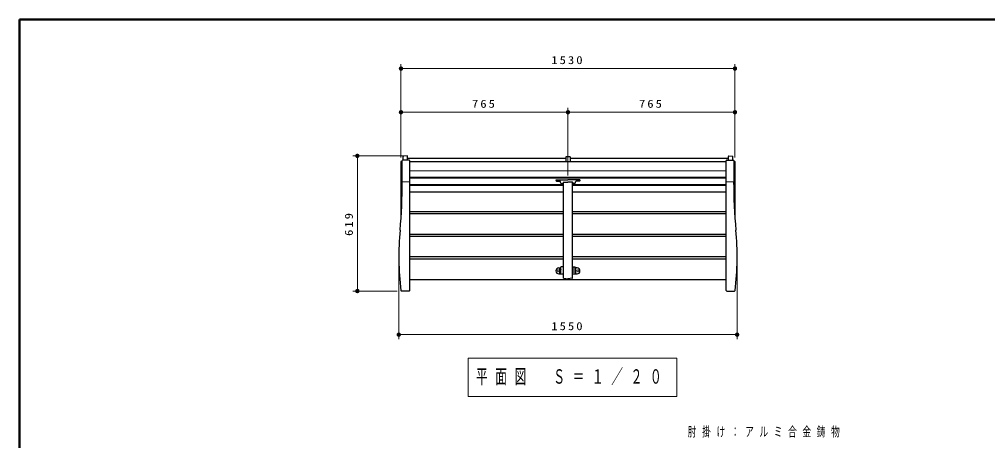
# Model space of a CAD drawing. Units: millimetres on the paper, scale 1:20. Extents: x -365 to 0, y 0 to 257.
# Drawn here: x -365 to -143.2, y 160.5 to 257 of the extents above; entities that cross this region are included whole.
import ezdxf

# ---------------------------------------------------------------- set-up
doc = ezdxf.new("R2010")
doc.units = ezdxf.units.MM
doc.layers.add('LY_1', color=7, linetype='Continuous', lineweight=25)
doc.layers.add('LY_3', color=7, linetype='Continuous', lineweight=13)
doc.styles.add('ＭＳ ゴシック', font='')
doc.styles.get('ＭＳ ゴシック').set_extended_font_data('MS Gothic')

# ---------------------------------------------------------------- blocks, each defined once
blk = doc.blocks.new('filled_dot')
at = {"color": 0, "linetype": 'Continuous', "lineweight": -2, "const_width": 1.25}
blk.add_lwpolyline([(-0.625, 0, 1), (0.625, 0, 1)], format="xyb", close=True, dxfattribs=at)

msp = doc.modelspace()

# ---------------------------------------------------------------- linework, layer by layer
at = {"layer": 'LY_1', "lineweight": 13}
for p, q in [((-277.582, 225.38), (-277.582, 246.723)), ((-201.082, 225.38), (-201.082, 246.723)), ((-277.582, 245.723), (-201.082, 245.723)), ((-277.582, 235.723), (-239.332, 235.723)), ((-239.332, 221.251), (-239.332, 236.723)), ((-239.332, 235.723), (-201.082, 235.723)), ((-277.082, 225.723), (-288.582, 225.723)), ((-287.582, 194.774), (-287.582, 225.723)), ((-277.32, 224.609), (-277.32, 219.778)), ((-201.344, 224.609), (-201.344, 219.778)), ((-275.582, 222.328), (-203.082, 222.328)), ((-275.689, 219.778), (-277.158, 219.778)), ((-275.582, 220.644), (-203.082, 220.644)), ((-202.974, 219.778), (-201.505, 219.778)), ((-275.582, 218.96), (-240.332, 218.96)), ((-238.332, 218.96), (-203.082, 218.96)), ((-278.082, 201.751), (-278.082, 183.774)), ((-200.582, 201.751), (-200.582, 183.774)), ((-278.449, 194.774), (-288.582, 194.774)), ((-200.582, 184.774), (-278.082, 184.774)), ((-262.178, 179.403), (-262.178, 170.603)), ((-214.378, 179.403), (-262.178, 179.403)), ((-214.378, 170.603), (-214.378, 179.403)), ((-262.178, 170.603), (-214.378, 170.603))]:
    msp.add_line(p, q, dxfattribs=at)
at = {"layer": 'LY_1'}
for p, q in [((-277.582, 224.441), (-277.582, 211.379)), ((-275.789, 224.779), (-277.235, 224.728)), ((-277.082, 224.733), (-277.082, 225.592)), ((-276.185, 225.72), (-276.985, 225.692)), ((-276.082, 224.768), (-276.082, 225.62)), ((-276.082, 225.214), (-239.832, 225.214)), ((-275.582, 194.924), (-275.582, 224.579)), ((-275.582, 224.42), (-203.082, 224.42)), ((-239.832, 225.514), (-239.832, 224.42)), ((-238.832, 225.514), (-239.832, 225.514)), ((-238.832, 225.514), (-238.832, 224.42)), ((-238.832, 225.214), (-202.582, 225.214)), ((-203.082, 194.924), (-203.082, 224.579)), ((-202.875, 224.779), (-201.428, 224.728)), ((-202.582, 224.768), (-202.582, 225.62)), ((-202.478, 225.72), (-201.678, 225.692)), ((-201.582, 224.733), (-201.582, 225.592)), ((-201.082, 224.441), (-201.082, 211.379)), ((-275.582, 220.876), (-203.082, 220.876)), ((-242.082, 220.251), (-239.332, 220.251)), ((-242.082, 220.251), (-242.071, 220.046)), ((-241.971, 219.951), (-241.198, 219.951)), ((-240.969, 219.441), (-241.151, 219.919)), ((-240.414, 219.626), (-240.425, 219.424)), ((-240.365, 219.674), (-239.332, 219.674)), ((-240.332, 197.751), (-240.332, 219.674)), ((-236.582, 220.251), (-239.332, 220.251)), ((-238.299, 219.674), (-239.332, 219.674)), ((-238.332, 197.751), (-238.332, 219.674)), ((-238.249, 219.626), (-238.238, 219.424)), ((-237.694, 219.441), (-237.512, 219.919)), ((-236.692, 219.951), (-237.466, 219.951)), ((-236.582, 220.251), (-236.592, 220.046)), ((-275.582, 219.192), (-240.332, 219.192)), ((-275.582, 217.507), (-240.332, 217.507)), ((-240.876, 219.376), (-240.475, 219.376)), ((-238.332, 219.192), (-203.082, 219.192)), ((-238.332, 217.507), (-203.082, 217.507)), ((-237.788, 219.376), (-238.188, 219.376)), ((-275.582, 212.966), (-240.332, 212.966)), ((-238.332, 212.966), (-203.082, 212.966)), ((-275.582, 212.504), (-240.332, 212.504)), ((-238.332, 212.504), (-203.082, 212.504)), ((-275.582, 207.804), (-240.332, 207.804)), ((-275.582, 207.342), (-240.332, 207.342)), ((-238.332, 207.804), (-203.082, 207.804)), ((-238.332, 207.342), (-203.082, 207.342)), ((-275.582, 202.685), (-240.332, 202.685)), ((-275.582, 202.124), (-240.332, 202.124)), ((-238.332, 202.685), (-203.082, 202.685)), ((-238.332, 202.124), (-203.082, 202.124)), ((-241.407, 200.048), (-241.092, 200.048)), ((-241.164, 198.81), (-241.164, 199.947)), ((-241.07, 200.062), (-240.973, 200.245)), ((-240.967, 199.723), (-240.967, 200.14)), ((-240.528, 200.298), (-240.885, 200.298)), ((-240.428, 200.198), (-240.428, 198.956)), ((-238.236, 200.198), (-238.236, 198.956)), ((-238.136, 200.298), (-237.779, 200.298)), ((-237.696, 199.723), (-237.696, 200.14)), ((-237.593, 200.062), (-237.69, 200.245)), ((-237.257, 200.048), (-237.571, 200.048)), ((-237.5, 198.81), (-237.5, 199.947)), ((-275.582, 197.424), (-203.082, 197.424)), ((-241.407, 198.698), (-240.332, 198.698)), ((-240.378, 198.906), (-240.332, 198.906)), ((-240.289, 197.702), (-239.332, 197.558)), ((-238.374, 197.702), (-239.332, 197.558)), ((-238.332, 198.906), (-238.286, 198.906)), ((-238.332, 198.698), (-237.257, 198.698)), ((-275.732, 194.774), (-277.449, 194.774)), ((-202.932, 194.774), (-201.214, 194.774))]:
    msp.add_line(p, q, dxfattribs=at)
at = {"layer": 'LY_1', "lineweight": 13}
for centre in [(-241.582, 199.373), (-237.082, 199.373)]:
    msp.add_circle(centre, 0.225, dxfattribs=at)
at = {"layer": 'LY_1'}
for centre, radius, start, end in [((-277.532, 224.441), 0.05, 92.70761, 180), ((-277.545, 224.716), 0.225, 272.70761, 344.3757), ((-277.232, 224.628), 0.1, 92, 164.3757), ((-276.982, 225.592), 0.1, 92, 180), ((-276.182, 225.62), 0.1, 359.99999, 91.99999), ((-275.782, 224.579), 0.2, 360, 92), ((-202.882, 224.579), 0.2, 88, 180), ((-202.482, 225.62), 0.1, 88.00001, 180), ((-201.682, 225.592), 0.1, 360, 88), ((-201.432, 224.628), 0.1, 15.6243, 88), ((-201.119, 224.716), 0.225, 195.6243, 267.29239), ((-201.132, 224.441), 0.05, 360, 87.29239), ((-395.012, 219.778), 117.73, 354.62008, 359.99999), ((-241.971, 220.051), 0.1, 183, 270), ((-241.198, 219.901), 0.05, 20.79686, 90), ((-240.365, 219.624), 0.05, 90, 177), ((-238.299, 219.624), 0.05, 3, 90), ((-237.466, 219.901), 0.05, 90, 159.20314), ((-236.692, 220.051), 0.1, 270, 357), ((-83.652, 219.778), 117.73, 180.00001, 185.37992), ((-240.876, 219.476), 0.1, 200.79686, 270), ((-240.475, 219.426), 0.05, 270, 357), ((-238.188, 219.426), 0.05, 183, 270), ((-237.788, 219.476), 0.1, 270, 339.20314), ((-214.204, 202.751), 63.878, 174.6201, 187.05455), ((-264.46, 202.751), 63.878, 352.94544, 5.3799), ((-241.407, 199.373), 0.675, 90, 270), ((-241.092, 200.073), 0.025, 270, 332.13251), ((-240.885, 200.198), 0.1, 90, 152.13251), ((-240.528, 200.198), 0.1, 0, 90), ((-238.136, 200.198), 0.1, 90, 180), ((-237.779, 200.198), 0.1, 27.86749, 90), ((-237.571, 200.073), 0.025, 207.86749, 270), ((-237.257, 199.373), 0.675, 270, 90), ((-240.378, 198.956), 0.05, 180, 270), ((-240.282, 197.751), 0.05, 180, 261.46923), ((-238.382, 197.751), 0.05, 278.53077, 0), ((-238.286, 198.956), 0.05, 270, 0.00001), ((-277.449, 194.924), 0.15, 187.05456, 270), ((-275.732, 194.924), 0.15, 270, 359.99999), ((-202.932, 194.924), 0.15, 180.00001, 270), ((-201.214, 194.924), 0.15, 270, 352.94544)]:
    msp.add_arc(centre, radius, start, end, dxfattribs=at)
for points in [[(-241.164, 198.81), (-241.142, 198.82), (-241.12, 198.831), (-241.101, 198.844), (-241.082, 198.858), (-241.063, 198.875), (-241.048, 198.893), (-241.034, 198.912), (-241.023, 198.934), (-241.015, 198.957), (-241.007, 198.979), (-241.004, 199.003), (-241, 199.027), (-240.996, 199.05), (-240.995, 199.074), (-240.993, 199.098), (-240.991, 199.122), (-240.989, 199.146), (-240.988, 199.17), (-240.986, 199.194), (-240.985, 199.217), (-240.984, 199.241), (-240.982, 199.265), (-240.981, 199.289), (-240.98, 199.313), (-240.979, 199.337), (-240.978, 199.361), (-240.978, 199.385), (-240.977, 199.409), (-240.976, 199.433), (-240.975, 199.457), (-240.974, 199.481), (-240.974, 199.505), (-240.973, 199.528), (-240.973, 199.552), (-240.972, 199.576), (-240.971, 199.6), (-240.971, 199.624), (-240.97, 199.648), (-240.97, 199.672), (-240.969, 199.696), (-240.969, 199.735), (-240.968, 199.744), (-240.968, 199.752), (-240.968, 199.738), (-240.967, 199.723)], [(-237.5, 198.81), (-237.522, 198.82), (-237.543, 198.831), (-237.563, 198.844), (-237.582, 198.858), (-237.601, 198.875), (-237.615, 198.893), (-237.629, 198.912), (-237.64, 198.934), (-237.648, 198.957), (-237.656, 198.979), (-237.66, 199.003), (-237.663, 199.027), (-237.667, 199.05), (-237.669, 199.074), (-237.671, 199.098), (-237.673, 199.122), (-237.674, 199.146), (-237.676, 199.17), (-237.677, 199.194), (-237.679, 199.217), (-237.68, 199.241), (-237.681, 199.265), (-237.682, 199.289), (-237.683, 199.313), (-237.684, 199.337), (-237.685, 199.361), (-237.686, 199.385), (-237.687, 199.409), (-237.687, 199.433), (-237.688, 199.457), (-237.689, 199.481), (-237.69, 199.505), (-237.69, 199.528), (-237.691, 199.552), (-237.691, 199.576), (-237.692, 199.6), (-237.693, 199.624), (-237.693, 199.648), (-237.694, 199.672), (-237.694, 199.696), (-237.695, 199.735), (-237.695, 199.744), (-237.695, 199.752), (-237.696, 199.738), (-237.696, 199.723)]]:
    msp.add_open_spline(points, degree=3, knots=[0, 0, 0, 0, 1, 1, 1, 2, 2, 2, 3, 3, 3, 4, 4, 4, 5, 5, 5, 6, 6, 6, 7, 7, 7, 8, 8, 8, 9, 9, 9, 10, 10, 10, 11, 11, 11, 12, 12, 12, 13, 13, 13, 14, 14, 14, 15, 15, 15, 15], dxfattribs=at)
at = {"layer": 'LY_3', "lineweight": 50}
for p, q in [((-365, 257), (-365, 0)), ((0, 257), (-365, 257))]:
    msp.add_line(p, q, dxfattribs=at)

# ---------------------------------------------------------------- block references
at = {"layer": 'LY_1', "lineweight": 13, "xscale": 0.4, "yscale": 0.4}
for p in [(-277.582, 245.723), (-277.582, 235.723), (-239.332, 235.723), (-278.082, 184.774)]:
    msp.add_blockref('filled_dot', p, dxfattribs=at)
for p, rotation in [((-201.082, 245.723), 180), ((-239.332, 235.723), 180), ((-201.082, 235.723), 180), ((-287.582, 225.723), 270), ((-287.582, 194.774), 90), ((-200.582, 184.774), 180)]:
    msp.add_blockref('filled_dot', p, dxfattribs=dict(at, rotation=rotation))

# ---------------------------------------------------------------- texts
at = {"layer": 'LY_1', "style": 'ＭＳ ゴシック'}
for s, insert, char_height, attachment_point in [('\\T1.33;\\W1.15;1530', (-239.332, 246.723), 1.833, 8), ('\\T1.33;\\W1.15;765', (-258.457, 236.723), 1.833, 8), ('\\T1.33;\\W1.15;765', (-220.207, 236.723), 1.833, 8), ('\\T1.33;\\W1.15;1550', (-239.332, 185.774), 1.833, 8), ('\\T1.64;\\W0.6;平面図\u3000Ｓ＝１／２０', (-238.278, 175.003), 3.299, 5), ('\\T1.64;\\W0.65;肘掛け：アルミ合金鋳物', (-211.884, 162.435), 2.199, 4)]:
    msp.add_mtext(s, dxfattribs=dict(at, insert=insert, char_height=char_height, attachment_point=attachment_point))
at = {"layer": 'LY_1', "insert": (-288.582, 210.249), "char_height": 1.833, "attachment_point": 8, "rotation": 90, "style": 'ＭＳ ゴシック'}
msp.add_mtext('\\T1.33;\\W1.15;619', dxfattribs=at)

doc.saveas('drawing.dxf')
